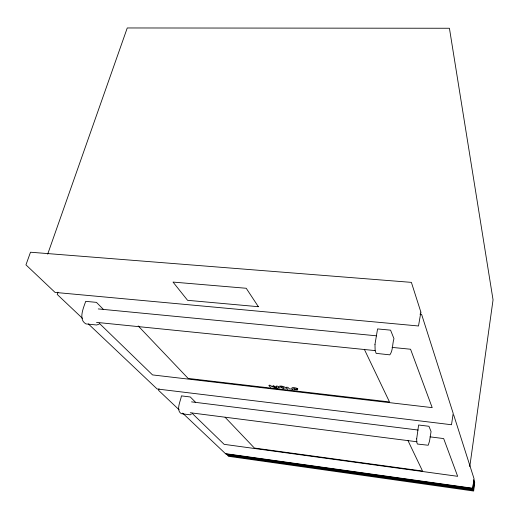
<?xml version="1.0" encoding="UTF-8"?>
<svg xmlns="http://www.w3.org/2000/svg" width="519" height="519" viewBox="0 0 519 519"><rect width="100%" height="100%" fill="white"/><g stroke="black" fill="none" stroke-linecap="round" stroke-linejoin="round"><path stroke-width="0.78" d="M469.786 466.594L493.05 299.852L449.428 28.253L127.259 27.961L47.683 254.161M294.545 389.938L294.636 389.535M280.468 386.83C285.333 386.746 285.554 390.898 280.494 386.915M278.651 388.043L278.748 387.648C278.787 386.59 276.309 385.137 275.978 386.642L276.718 387.635L276.809 387.232L274.136 386.778M273.448 386.59L273.065 386.266C273.344 384.501 275.433 387.635 274.726 386.687M159.002 388.783L158.561 390.346L179.1 409.783M57.972 292.165L57.2 294.429L82.469 318.342M273.526 386.227C271.054 385.299 274.175 388.523 274.324 386.447M99.116 324.128L96.67 325.004L85.979 323.914C77.908 319.535 83.754 307.404 85.687 301.351L96.43 302.363L103.502 309.493M191.258 414.344L190.181 414.824L181.313 413.682C175.487 410.12 180.846 400.603 181.41 395.88L190.298 396.977L195.566 402.283M297.322 389.886L297.491 389.354L296.92 389.114M273.526 386.746L271.709 386.642C271.469 385.695 269.316 384.54 268.855 385.546L270.587 387.291M419.962 314.157L421.577 314.3L453.204 413.403L451.504 424.743L157.114 388.978L88.347 323.908M98.266 308.922L376.632 335.825M392.04 347.393L410.555 349.235L432.197 407.636L152.541 374.919L99.213 323.22M96.54 322.377L375.107 350.591M294.292 389.574L297.102 389.899M191.537 401.868L418.158 430.05M430.024 436.855L443.667 438.574L457.654 476.312L224.143 444.342L191.985 413.163M190.252 412.748L416.991 441.773M225.467 453.651L472.718 488.243L474.029 478.667L453.651 414.804M274.317 387.537L277.717 388.16M274.233 386.843L274.635 387.057M293.267 389.912C286.676 384.598 305.827 390.269 293.754 388.854L293.838 388.452L294.072 388.783M287.701 389.25L286.203 387.557C286.696 386.525 288.934 387.764 289.109 388.776L292.353 389.256M182.623 413.111L225.817 453.989L472.828 488.567L473.905 479.738M226.42 454.56L473.101 489.398L474.178 480.588M227.328 455.416L473.38 490.215L474.45 481.437M228.224 456.266L473.652 491.039L474.723 482.274M138.184 325.932L188.144 378.422L389.49 401.933L364.332 349.3M225.103 417.263L254.401 448.04L422.531 471.038L408.025 440.696M279.436 387.972C276.497 384.676 285.444 386.032 286.06 388.413M416.679 438.886L416.776 442.194L417.406 444.037L428.201 445.244L429.524 441.156L431.062 431.561L428.954 426.281L418.606 425.009L416.679 438.886M374.978 344.35L375.14 350.526L376.158 353.368L389.853 354.847C393.149 350.28 392.26 343.818 393.966 338.66L390.567 330.149L377.566 328.923L374.978 344.35M420.883 312.133L418.502 325.984L55.059 292.411L25.95 264.859L30.504 252.221L411.385 282.368L420.883 312.133M258.365 306.703L187.573 300.313L173.022 282.077L246.22 288.272L258.365 306.703"/></g></svg>
